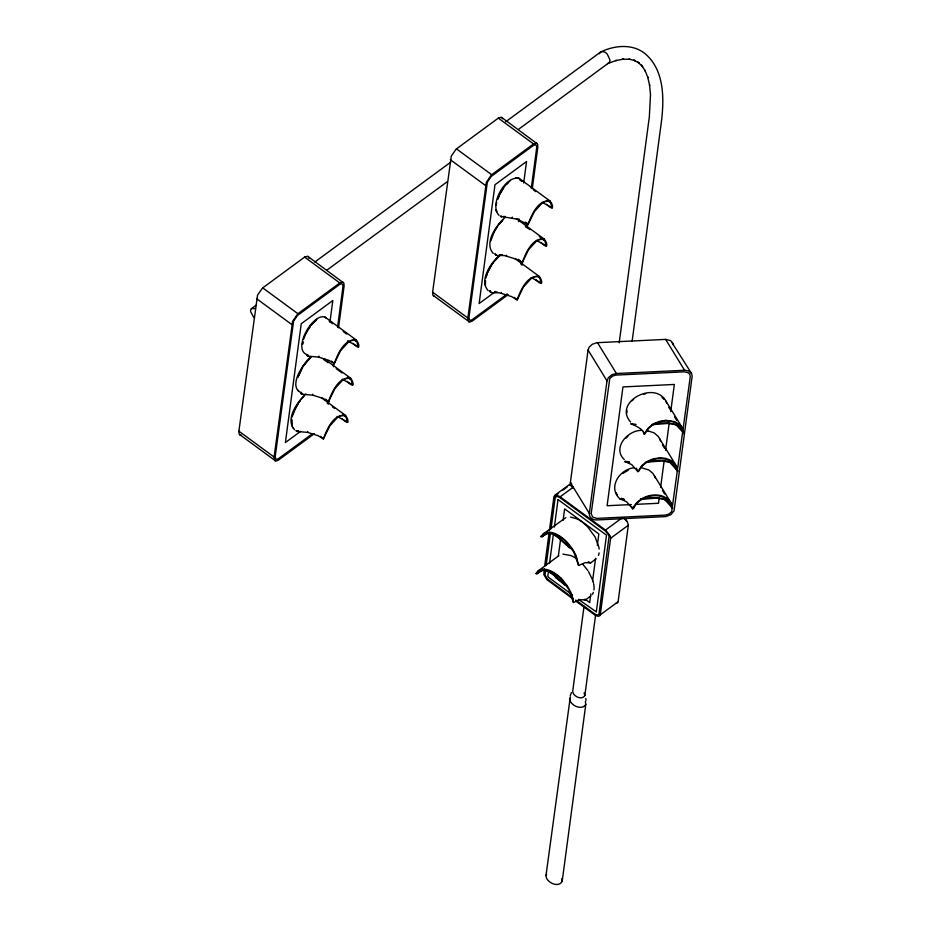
<?xml version="1.0" encoding="UTF-8"?>
<svg xmlns="http://www.w3.org/2000/svg" width="931" height="931" viewBox="0 0 931 931"><rect width="100%" height="100%" fill="white"/><g stroke="black" fill="none" stroke-linecap="round" stroke-linejoin="round"><path stroke-width="1.4" d="M626.9 412.91L626.994 410.408M665.083 499.982L672.601 508.291L671.298 503.229L653.027 473.542L649 470.05L640.575 467.49M670.239 462.823L677.756 471.133L676.453 466.07L658.182 436.383L654.156 432.892L646.742 430.483M676.558 425.292L684.076 433.602L682.772 428.539L665.874 401.005C654.353 380.034 612.947 402.343 630.59 421.999M590.859 595.968L585.448 599.948L580.013 599.669L573.426 602.473L570.982 592.558L567.235 585.75L562.219 579.454A27.651 15.199 53.7 0 0 550.384 570.773C545.81 568.562 538.595 568.154 536.116 573.566L537.106 573.752C547.719 563.476 557.285 579.443 565.257 584.854M596.003 558.961L590.591 562.929L585.157 562.65L578.593 565.443L576.126 555.539L572.379 548.731L567.363 542.447A27.651 15.199 53.7 0 0 555.528 533.766C550.954 531.543 543.739 531.147 541.26 536.559L542.249 536.733C552.863 526.457 562.429 542.436 570.4 547.847M570.307 696.935L545.997 875.536C545.927 882.437 558.53 888.244 562.161 881.436L585.797 704.302L585.32 701.625M569.632 698.39C569.563 705.291 582.166 711.098 585.797 704.302M562.161 881.436L561.684 878.759M584.051 606.221L572.716 691.128C572.67 696.307 582.119 700.659 584.843 695.562L595.596 614.949M584.843 695.562L584.086 692.85M291.601 419.625L291.95 425.944M291.752 419.555L291.682 423.989M342.026 418.624C348.822 425.816 349.462 420.533 345.564 415.435L321.125 397.514M347.112 381.384C353.896 388.576 354.536 383.304 350.638 378.195L323.883 358.563M352.884 343.318C359.762 350.591 360.309 345.32 356.422 340.129L325 317.075C312.351 312.909 292.404 349.323 306.834 354.548M485.342 280.615L485.272 285.142M485.493 280.534L485.423 284.979M535.767 279.614C542.633 286.899 543.18 281.616 539.293 276.426L514.866 258.504M540.841 242.374C547.719 249.659 548.266 244.376 544.379 239.186L516.449 218.704M546.625 204.308C553.538 211.442 554.038 206.216 550.151 201.108L518.742 178.065C504.637 176.296 488.915 205.018 499.074 215.398M500.389 216.364L517.333 219.181L527.993 224.604L534.324 211.698L541.83 203.412L545.45 201.457L548.51 201.271L550.71 202.865L551.908 207.718M575.602 600.949L595.398 615.368L598.365 616.357L600.169 615.472L610.608 538.246L610.236 535.977L605.778 530.309L559.834 496.607L556.203 495.071L553.968 496.467L549.395 530.67M615.845 603.323L617.404 602.997L618.114 601.717L628.32 525.235L627.389 521.779L624.352 518.02M691.465 373.378L688.696 370.98L685.007 370.247L616.427 373.517L612.051 374.658L608.339 377.683L606.989 380.884L589.311 513.388C588.648 517.555 593.152 520.382 596.887 519.94L665.921 516.589L670.96 514.61L674.079 510.77L692.187 376.077L691.465 373.378L670.785 340.688L665.642 339.396L597.05 342.689L592.325 344.226L589.172 347.158L588.066 350.021L570.389 482.526L570.889 485.645L573.135 487.984M338.535 327.828L344.109 286.061L343.865 283.105L307.684 256.258L304.6 257.119L262.449 288.098L257.561 295.104L238.883 431.193L239.127 434.16L275.902 461.124L278.392 460.135L314.457 433.637M343.225 282.268L340.083 282.756L297.652 313.933L292.613 321.346L274.098 457.016L274.971 460.81M532.264 188.818L537.839 147.051L537.606 144.084L501.413 117.248L498.329 118.109L456.19 149.088L451.291 156.094L432.624 292.183L432.857 295.15L469.643 322.114L472.133 321.125L508.186 294.627M536.966 143.258L533.812 143.746L491.393 174.923L486.343 182.336L467.839 318.006L468.712 321.8M329.946 322.01L332.821 300.538L301.237 323.744L285.386 442.551L300.585 431.379M327.375 403.589L327.759 400.702M337.557 327.247L342.969 286.643L342.748 284.618L341.689 283.757L339.594 284.502L297.513 315.434L293.591 321.195L275.262 456.167L275.623 458.762L276.844 459.344L278.392 458.727L312.339 433.788M328.352 404.17L328.736 401.284M333.345 366.721L333.915 362.403M518.532 221.648L518.916 218.785M523.688 183L526.55 161.529L494.978 184.734L479.128 303.541L495.501 291.508M521.104 264.579L521.488 261.692M526.108 227.129L526.678 222.812M531.287 188.237L536.71 147.633L536.489 145.608L535.43 144.736L533.335 145.492L491.242 176.424L487.332 182.185L469.003 317.145L469.352 319.752L470.574 320.334L472.133 319.717L507.232 293.928M522.082 265.16L522.663 260.831M527.074 227.711L527.656 223.393M544.298 568.911L543.844 574.602L546.858 579.571L573.275 599.238M544.67 566.083L549.022 533.498M545.566 569.842L545.042 575.009L547.428 579.07L573.391 598.342M546.136 565.594L550.477 533.021M551.047 528.761L555.225 497.445L557.157 496.374L560.008 497.713L605.592 531.147L609.13 535.767L598.947 614.379L597.376 615.054L595.014 614.157L575.719 600.053M548.394 571.785L547.812 576.161L548.766 577.523L572.553 595.025M549.546 563.139L553.398 534.313M554.352 527.097L558.018 499.668M558.356 556.016L560.637 538.874M563.115 520.301L564.64 508.873L598.842 533.963L597.318 545.391M619.185 342.864L649.338 116.922L650.501 94.648L649.535 84.709L649.652 85.547L647.65 76.831L647.929 77.692L644.939 70.279L645.369 71.14L641.424 65.1L642.658 66.671L637.828 62.074L639.422 63.25L633.743 60.131L635.512 60.759L629.042 59.153L629.915 59.235L622.711 59.188L623.526 59.107L615.682 60.62L616.403 60.399L607.512 63.587M590.836 593.966L589.695 602.532L585.134 599.192M592.547 581.107L595.607 558.251M632.091 341.468L661.476 121.239C664.234 98.244 664.35 69.79 644.95 53.579C632.37 43.454 614.32 45.328 600.623 52.031L505.708 121.763M596.329 611.702L606.512 535.174L558.076 499.598M659.253 497.55L658.496 503.275L635.652 504.369M660.591 487.53L664.222 460.333M665.56 450.313L669.191 423.116M670.716 411.653L674.347 384.456L622.955 386.924L607.105 505.731L631.369 504.567M358.179 346.728L356.969 341.875L354.769 340.281L351.709 340.467L348.089 342.422L340.583 350.708L334.264 363.614L328.957 360.378L318.437 357.073L319.019 356.142M352.395 384.794L351.196 379.941L348.997 378.347L345.936 378.545L342.317 380.5L334.811 388.774L328.48 401.68L323.173 398.445L312.665 395.14L312.828 394.22M347.321 422.034L346.111 417.181L343.923 415.587L340.862 415.785L337.231 417.74L329.725 426.014L323.406 438.92L318.099 435.685L307.579 432.38L307.754 431.46M512.178 218.063L512.341 217.144M546.136 245.784L544.926 240.931L542.738 239.337L539.677 239.535L536.047 241.49L528.54 249.764L522.221 262.67L516.914 259.435L506.394 256.13L506.569 255.21M541.062 283.024L539.852 278.171L537.653 276.577L534.592 276.775L530.973 278.73L523.466 287.004L517.136 299.91L511.829 296.675L501.32 293.37L501.483 292.45M302.459 344.307L302.947 341.689L302.61 344.237M496.2 205.297L496.677 202.679M292.09 416.995L295.174 408.488L300.108 400.47M334.264 363.614C337.627 354.164 344.389 338.232 356.422 340.129M490.905 240.745L493.989 232.238M485.819 277.985L487.285 273.307L486.715 275.25M527.993 224.604C531.357 215.142 538.13 199.222 550.151 201.108M570.203 695.748L571.448 692.617M545.997 875.536L546.672 874.069M306.741 355.118L307.626 356.108L318.437 357.073M295.849 430.529L296.768 431.425L307.579 432.38M494.861 253.744C495.478 257.282 503.601 254.372 506.394 256.13M489.846 290.938C490.09 294.522 498.644 291.624 501.32 293.37M303.715 338.919L306.02 333.182M297.932 376.985L303.39 365.732L310.896 357.457M298.06 377.02L301.784 368.641M292.974 414.26L293.661 412.386M497.794 198.955L499.33 195.126M497.91 199.001L499.423 195.254M635.431 424.943C621.268 421.056 644.299 426.957 644.171 434.102L645.241 433.578C651.339 418.927 679.386 414.958 683.168 433.02M629.042 462.358L629.612 462.532L624.852 461.555L631.742 464.616L637.863 471.633L638.922 471.121C645.02 456.458 673.066 452.489 676.86 470.551M293.998 411.455L298.327 403.239M487.623 272.352L492.045 263.962L499.551 255.676M487.728 272.446L489.95 267.791M307.626 356.108L308.208 355.293M301.19 392.719L301.039 393.894L302.424 393.371M296.768 431.425L297.117 430.646L298.618 430.832M501.367 217.098L501.716 216.329L500.936 216.05M495.583 255.175L495.944 254.396L495.164 254.128M490.509 292.415L490.858 291.636M542.273 536.721C544.856 532.067 551.431 532.544 555.679 534.58A26.545 14.593 53.7 0 1 567.037 542.913L573.833 552.188L578.593 565.443M537.129 573.729C539.712 569.074 546.288 569.551 550.535 571.587A26.545 14.593 53.7 0 1 561.893 579.92L568.69 589.207L573.426 602.473M306.101 333.333L310.36 325.99M499.761 194.172L502.903 188.656M499.842 194.323L504.695 186.153L510.409 180.37M494.058 232.389L497.131 226.722M300.934 393.289L301.318 392.579M489.59 291.519L489.974 290.809M300.969 393.185L301.341 392.486M489.625 291.415L490.009 290.716M496.06 228.747L498.923 224.22M490.439 266.86L493.232 262.589M309.185 327.921L310.349 326.292M303.401 365.999L306.997 361.333M298.909 402.413L300.085 400.784M622.688 499.493L623.142 498.935L621.221 498.574M310.966 325.163L316.668 319.38M310.942 325.466L316.54 319.81M300.725 399.713L303.902 396.28M498.9 224.534L502.624 220.426M627.575 462.311L628.076 461.764L626.377 461.415M621.326 498.271L624.457 499.691L619.697 498.713L626.586 501.774L632.719 508.815L633.767 508.279C639.865 493.616 667.911 489.648 671.693 507.709M256.141 305.147L251.067 309.011A6.168 3.387 53.7 0 0 250.695 311.757L253.593 317.029A7.367 4.05 53.7 0 0 254.349 317.762M600.623 52.031L600.158 52.497A6.238 3.899 57.7 0 0 599.576 53.8M518.625 129.269L609.188 62.586A6.238 3.899 57.7 0 0 609.852 59.607L607.268 54.126A7.32 4.574 57.7 0 0 604.114 51.81L601.182 51.694M635.035 425.223L635.675 424.571M628.716 462.754L629.356 462.102M623.561 499.912L624.201 499.26M506.511 184.257L508.396 182.348M500.797 221.962L502.717 220.03M495.664 259.563L497.538 257.666M632.009 400.796L633.511 399.457M625.69 438.326L627.948 436.313M310.989 356.782C303.355 362.764 287.609 386.691 301.05 392.614M504.718 217.773C496.014 225.57 483.794 243.084 493.29 253.465M305.903 394.022C297.198 401.82 284.979 419.334 294.475 429.715M499.644 255.013C490.94 262.81 478.709 280.324 488.216 290.705M536.116 573.566L538.258 572.158M631.23 424.117L632.696 423.884M624.922 461.648L625.574 461.124M314.725 262.1L450.639 162.227M326.711 270.281L447.241 181.72M554.643 495.408L571.25 483.201M555.039 495.862L558.367 493.418M562.79 490.172L567.223 486.913M569.435 485.295L571.646 483.666M560.136 496.817L573.415 487.053M543.285 533.905L565.78 517.659M538.141 570.924L558.775 555.76M605.487 530.076L622.083 517.88M610.608 538.246L628.32 525.235M600.402 614.728L618.114 601.717M622.792 473.472L628.157 470.283M251.463 308.592L254.722 308.545A7.367 4.05 53.7 0 1 255.525 308.952M655.878 422.93L651.619 424.792M596.236 611.818L578.36 599.285M545.438 534.627C532.672 540.783 548.743 531.066 550.977 533.16M536.14 573.554L540.294 571.646M540.702 570.808L542.156 570.226M643.624 394.244L645.683 393.755M634.162 467.793C619.941 469.015 607.443 487.053 619.697 498.713M241.373 435.219L239.767 434.986M301.853 394.185L312.665 395.14M645.311 462.323L661.929 460.938L669.261 462.207M654.074 424.047C664.978 422.162 678.839 420.998 684.076 433.602M647.755 461.59C656.634 460.88 667.702 457.691 674.056 466.128M641.482 430.39C627.785 430.134 611.993 447.927 624.27 459.53M503.205 216.516L503.834 216.458M640.737 498.795C652.165 497.468 666.945 494.733 672.589 508.268M652.619 424.641L668.249 423.407L675.58 424.664M641.156 499.33L656.774 498.097L664.106 499.365M544.391 570.109L545.834 570.179M562.859 554.108L571.017 555.609A27.651 15.199 53.7 0 1 577.045 559.135M549.965 533.102L552.816 534.057L560.893 539.549M544.821 570.109L547.672 571.064L555.749 576.557M499.598 254.687L502.356 254.768M494.524 291.927L497.27 292.008M634.081 424.199L635.826 424.35M515.658 178.1L517.101 178.228M646.486 431.146L648.43 431.437M570.517 517.066L576.161 518.602A27.651 15.199 53.7 0 1 578.163 519.568M504.462 216.434L505.37 216.609M434.23 296.267L433.497 295.977M347.438 341.118L348.392 341.34M584.296 599.448L585.448 599.936M307.207 355.072L307.975 355.339M590.591 562.929L588.299 561.684M542.133 202.33L552.444 207.904M536.361 240.407L546.637 245.947M531.275 277.647L541.551 283.187M347.938 341.13L358.679 346.891M342.166 379.196L352.93 384.98M337.08 416.436L347.845 422.22M544.379 239.186C532.346 237.289 525.584 253.22 522.221 262.67L518.509 259.33M539.293 276.426C527.272 274.529 520.499 290.46 517.136 299.91L514.343 297.396M350.638 378.195C338.616 376.299 331.843 392.23 328.48 401.68L325.687 399.166M345.564 415.435C333.531 413.539 326.769 429.47 323.406 438.92L320.613 436.406M498.329 118.109L533.544 143.933M519.486 179.66L521.802 181.359M533.44 189.901L535.767 191.611M547.405 200.142L549.732 201.852M456.458 148.879L491.673 174.702M450.301 159.678L485.517 185.502M525.34 226.256L529.995 229.678M539.305 236.509L543.96 239.919M432.624 292.183L467.839 318.006M304.6 257.119L339.803 282.954M329.237 321.23L332.728 323.79M343.202 331.471L346.693 334.031M353.675 339.152L355.991 340.862M262.728 287.888L297.932 313.724M256.572 298.688L291.775 324.512M323.453 359.296L328.108 362.718M336.254 368.688L342.073 372.959M347.891 377.218L350.219 378.929M332.344 406.777L334.671 408.488M342.817 414.458L345.145 416.169M555.493 577.453L566.898 585.808M238.883 431.193L274.098 457.016M501.762 117.434L502.554 118.726M308.021 256.444L308.929 258.271M569.807 547.998L560.148 539.538M564.663 585.005L555.004 576.545M525.2 222.09L527.97 224.58M331.471 361.1L334.229 363.59M518.742 178.065L519.754 179.124M325 317.075L326.013 318.134M297.734 390.124L298.7 391.136M292.648 427.364L293.626 428.376M662.034 397.456L663.78 399.271M582.853 564.291L587.868 570.587M567.538 543.762L569.027 545.799M568.946 546.008L566.106 541.761M562.394 580.781L563.883 582.818M562.277 580.932L563.802 583.015M561.754 581.142L563.336 583.318M674.975 467.106L677.745 471.109M682.772 428.539L679.572 424.489L674.8 421.662L665.758 420.277L659.323 421.406L653.306 424.047L648.279 427.969L644.182 434.125L643.216 431.821M676.453 466.07L671.042 460.438L665.653 458.331L659.439 457.819L653.015 458.936L646.987 461.59L641.971 465.5L637.875 471.656L636.42 468.223M671.298 503.229C662.5 488.984 638.619 494.582 632.719 508.815L631.742 506.511M615.915 492.639L617.3 494.792M665.642 339.396L684.564 370.259M668.784 407.324L670.25 409.721M674.649 416.913L676.86 420.498M679.06 424.094L681.992 428.877M662.465 444.867L664.664 448.451M672.741 461.625L675.685 466.419M597.493 342.655L616.427 373.517M588.066 350.021L606.989 380.884M662.453 490.404L664.653 494M666.852 497.585L670.529 503.578M570.389 482.526L589.311 513.388M588.555 571.715L592.465 579.652M560.462 577.592L561.742 579.722M560.299 577.686L561.626 579.85M626.086 520.545L626.563 520.813A11.707 8.181 3.7 0 0 626.098 520.359M672.543 342.515L673.253 344.854M665.874 401.005L666.782 403.367M659.567 438.536L660.475 440.898M654.412 475.694L655.308 478.057M592.884 580.781L593.431 582.957M496.27 209.673L496.677 211.43M496.13 209.824L496.537 211.628M585.797 698.541L585.995 700.671M593.71 584.051A23.135 12.72 53.7 0 1 593.955 589.905M593.373 592.349A23.135 12.72 53.7 0 1 592.337 594.385M599.145 549.115A23.135 12.72 53.7 0 0 598.854 547.044L595.072 536.954L587.996 527.283A27.651 15.199 53.7 0 0 582.189 522.128M599.098 552.898A23.135 12.72 53.7 0 1 598.517 555.341M579.163 520.138A27.651 15.199 53.7 0 1 581.188 521.407M625.12 519.51A2.63 1.443 53.7 0 1 625.597 519.929M591.185 513.586L592.64 517.019L596.748 518.392L665.584 515.087L668.947 514.075L671.693 511.631L690.243 376.892L689.848 374.483L688.346 372.819L684.355 371.818L615.868 375.1L612.505 376.124L609.758 378.568L591.185 513.586"/></g></svg>
